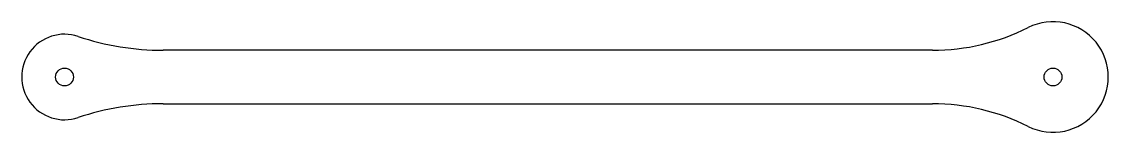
# Model space of a CAD drawing. Header units: millimetres. Extents: x -151 to 154, y -15 to 15.
import ezdxf

# ---------------------------------------------------------------- set-up
doc = ezdxf.new("R2010")
doc.units = ezdxf.units.MM

msp = doc.modelspace()

# ---------------------------------------------------------------- linework, layer by layer
at = {"color": 7, "linetype": 'Continuous', "lineweight": 25}
for p, q in [((104.75, 7.5), (-110.95, 7.5)), ((-110.95, -7.5), (104.75, -7.5))]:
    msp.add_line(p, q, dxfattribs=at)
for centre in [(-138.57, 0), (138.57, 0)]:
    msp.add_circle(centre, 2.5, dxfattribs=at)
for centre, radius, start, end in [((138.57, 0), 15.5, 243.3854, 116.6146), ((104.75, 67.5), 60, 270, 296.6146), ((-138.57, 0), 12, 71.4914, 288.5086), ((-110.95, 82.5), 75, 251.4914, 270), ((-110.95, -82.5), 75, 90, 108.5086), ((104.75, -67.5), 60, 63.3854, 90)]:
    msp.add_arc(centre, radius, start, end, dxfattribs=at)

doc.saveas('drawing.dxf')
